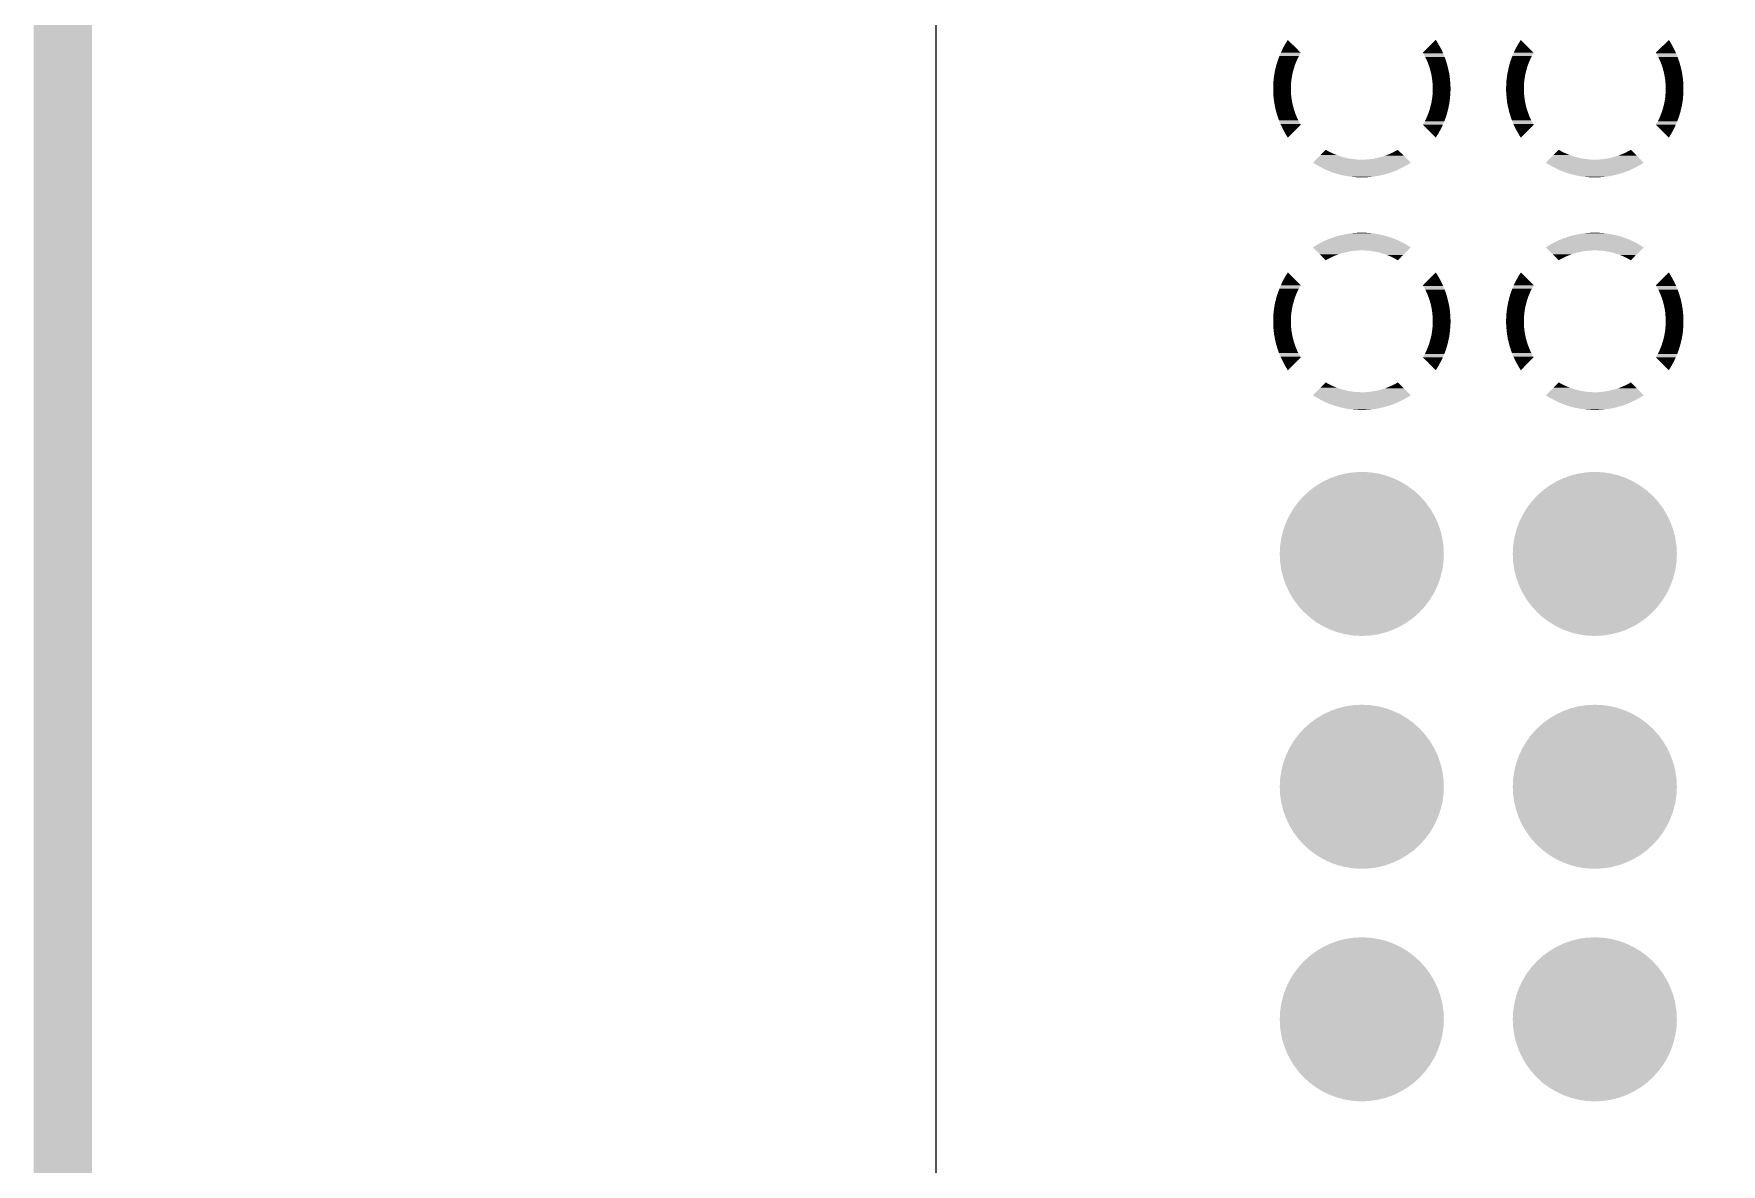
# Model space of a CAD drawing. Extents: x 295 to 953, y 10 to 290.
# Drawn here: x 491.73 to 506.23, y 183.83 to 193.54 of the extents above; entities that cross this region are included whole.
import ezdxf

# ---------------------------------------------------------------- set-up
doc = ezdxf.new("R2010")
doc.units = 0
doc.header["$LTSCALE"] = 5
doc.header["$MEASUREMENT"] = 0
doc.layers.get('0').update_dxf_attribs({"linetype": 'CONTINUOUS', "lineweight": 25})
doc.layers.add('DV-ABPB-A4_GND', color=1, linetype='CONTINUOUS')
doc.layers.add('테두리', color=3, linetype='CONTINUOUS')

# ---------------------------------------------------------------- blocks, each defined once
blk = doc.blocks.new('C')
at = {"layer": '테두리', "const_width": 0.5}
blk.add_lwpolyline([(15, 285), (15, 15), (405, 15), (405, 285), (15, 285)], dxfattribs=at)

msp = doc.modelspace()

# ---------------------------------------------------------------- linework, layer by layer
at = {"const_width": 0.705}
for points in [[(502.785, 189.073, 1), (503.49, 189.073, 1)], [(504.787, 189.073, 1), (505.492, 189.073, 1)], [(502.785, 187.072, 1), (503.49, 187.072, 1)], [(504.787, 187.072, 1), (505.492, 187.072, 1)], [(502.785, 185.073, 1), (503.49, 185.073, 1)], [(504.787, 185.073, 1), (505.492, 185.073, 1)]]:
    msp.add_lwpolyline(points, format="xyb", close=True, dxfattribs=at)
for points in [[(502.445, 193.388), (502.462, 193.424), (502.605, 193.388), (502.57, 193.424)], [(502.462, 193.424), (502.481, 193.458), (502.57, 193.424), (502.535, 193.458)], [(502.481, 193.458), (502.502, 193.491), (502.535, 193.458), (502.502, 193.491)], [(503.663, 193.381), (503.695, 193.413), (503.834, 193.381), (503.819, 193.413)], [(503.695, 193.413), (503.729, 193.447), (503.819, 193.413), (503.8, 193.447)], [(503.729, 193.447), (503.763, 193.481), (503.8, 193.447), (503.78, 193.481)], [(503.763, 193.481), (503.773, 193.491), (503.78, 193.481), (503.773, 193.491)], [(504.446, 193.388), (504.464, 193.424), (504.607, 193.388), (504.571, 193.424)], [(504.464, 193.424), (504.483, 193.458), (504.571, 193.424), (504.537, 193.458)], [(504.483, 193.458), (504.504, 193.491), (504.537, 193.458), (504.504, 193.491)], [(505.664, 193.381), (505.696, 193.413), (505.835, 193.381), (505.82, 193.413)], [(505.696, 193.413), (505.731, 193.447), (505.82, 193.413), (505.802, 193.447)], [(505.731, 193.447), (505.765, 193.481), (505.802, 193.447), (505.782, 193.481)], [(505.765, 193.481), (505.775, 193.491), (505.782, 193.481), (505.775, 193.491)], [(502.398, 193.252), (502.404, 193.278), (502.556, 193.252), (502.564, 193.278)], [(502.404, 193.278), (502.407, 193.286), (502.564, 193.278), (502.567, 193.286)], [(502.407, 193.286), (502.416, 193.315), (502.567, 193.286), (502.579, 193.315)], [(502.416, 193.315), (502.417, 193.318), (502.579, 193.315), (502.58, 193.318)], [(502.417, 193.318), (502.429, 193.35), (502.58, 193.318), (502.596, 193.35)], [(502.429, 193.352), (502.442, 193.381), (502.597, 193.352), (502.613, 193.381)], [(502.429, 193.35), (502.429, 193.352), (502.596, 193.35), (502.597, 193.352)], [(502.442, 193.381), (502.445, 193.388), (502.613, 193.381), (502.605, 193.388)], [(503.665, 193.377), (503.663, 193.381), (503.836, 193.377), (503.834, 193.381)], [(503.667, 193.374), (503.665, 193.377), (503.837, 193.374), (503.836, 193.377)], [(503.683, 193.343), (503.667, 193.374), (503.85, 193.343), (503.837, 193.374)], [(503.684, 193.341), (503.683, 193.343), (503.85, 193.341), (503.85, 193.343)], [(503.698, 193.311), (503.684, 193.341), (503.861, 193.311), (503.85, 193.341)], [(503.701, 193.304), (503.698, 193.311), (503.863, 193.304), (503.861, 193.311)], [(503.711, 193.278), (503.701, 193.304), (503.871, 193.278), (503.863, 193.304)], [(503.715, 193.266), (503.711, 193.278), (503.874, 193.266), (503.871, 193.278)], [(503.722, 193.245), (503.715, 193.266), (503.879, 193.245), (503.874, 193.266)], [(504.399, 193.252), (504.406, 193.278), (504.557, 193.252), (504.566, 193.278)], [(504.406, 193.278), (504.408, 193.286), (504.566, 193.278), (504.569, 193.286)], [(504.408, 193.286), (504.417, 193.315), (504.569, 193.286), (504.581, 193.315)], [(504.417, 193.315), (504.418, 193.318), (504.581, 193.315), (504.582, 193.318)], [(504.418, 193.318), (504.43, 193.35), (504.582, 193.318), (504.597, 193.35)], [(504.43, 193.35), (504.431, 193.352), (504.597, 193.35), (504.598, 193.352)], [(504.431, 193.352), (504.443, 193.381), (504.598, 193.352), (504.614, 193.381)], [(504.443, 193.381), (504.446, 193.388), (504.614, 193.381), (504.607, 193.388)], [(505.666, 193.377), (505.664, 193.381), (505.837, 193.377), (505.835, 193.381)], [(505.668, 193.374), (505.666, 193.377), (505.838, 193.374), (505.837, 193.377)], [(505.685, 193.343), (505.668, 193.374), (505.851, 193.343), (505.838, 193.374)], [(505.686, 193.341), (505.685, 193.343), (505.852, 193.341), (505.851, 193.343)], [(505.7, 193.311), (505.686, 193.341), (505.862, 193.311), (505.852, 193.341)], [(505.703, 193.304), (505.7, 193.311), (505.865, 193.304), (505.862, 193.311)], [(505.713, 193.278), (505.703, 193.304), (505.872, 193.278), (505.865, 193.304)], [(505.717, 193.266), (505.713, 193.278), (505.876, 193.266), (505.872, 193.278)], [(505.724, 193.245), (505.717, 193.266), (505.881, 193.245), (505.876, 193.266)], [(502.376, 193.083), (502.377, 193.114), (502.528, 193.083), (502.53, 193.114)], [(502.377, 193.123), (502.38, 193.149), (502.53, 193.123), (502.533, 193.149)], [(502.377, 193.114), (502.377, 193.123), (502.53, 193.114), (502.53, 193.123)], [(502.38, 193.149), (502.381, 193.162), (502.533, 193.149), (502.535, 193.162)], [(502.381, 193.162), (502.384, 193.184), (502.535, 193.162), (502.539, 193.184)], [(502.384, 193.184), (502.387, 193.201), (502.539, 193.184), (502.542, 193.201)], [(502.387, 193.201), (502.39, 193.218), (502.542, 193.201), (502.546, 193.218)], [(502.39, 193.218), (502.394, 193.239), (502.546, 193.218), (502.552, 193.239)], [(502.394, 193.239), (502.398, 193.252), (502.552, 193.239), (502.556, 193.252)], [(503.727, 193.227), (503.722, 193.245), (503.883, 193.227), (503.879, 193.245)], [(503.731, 193.211), (503.727, 193.227), (503.887, 193.211), (503.883, 193.227)], [(503.736, 193.189), (503.731, 193.211), (503.891, 193.189), (503.887, 193.211)], [(503.738, 193.176), (503.736, 193.189), (503.892, 193.176), (503.891, 193.189)], [(503.742, 193.15), (503.738, 193.176), (503.896, 193.15), (503.892, 193.176)], [(503.743, 193.141), (503.742, 193.15), (503.896, 193.141), (503.896, 193.15)], [(503.746, 193.111), (503.743, 193.141), (503.899, 193.111), (503.896, 193.141)], [(504.377, 193.083), (504.379, 193.114), (504.53, 193.083), (504.531, 193.114)], [(504.379, 193.123), (504.381, 193.149), (504.532, 193.123), (504.535, 193.149)], [(504.379, 193.114), (504.379, 193.123), (504.531, 193.114), (504.532, 193.123)], [(504.381, 193.149), (504.383, 193.162), (504.535, 193.149), (504.537, 193.162)], [(504.383, 193.162), (504.386, 193.184), (504.537, 193.162), (504.54, 193.184)], [(504.386, 193.184), (504.388, 193.201), (504.54, 193.184), (504.544, 193.201)], [(504.388, 193.201), (504.392, 193.218), (504.544, 193.201), (504.548, 193.218)], [(504.392, 193.218), (504.396, 193.239), (504.548, 193.218), (504.554, 193.239)], [(504.396, 193.239), (504.399, 193.252), (504.554, 193.239), (504.557, 193.252)], [(505.728, 193.227), (505.724, 193.245), (505.885, 193.227), (505.881, 193.245)], [(505.733, 193.211), (505.728, 193.227), (505.888, 193.211), (505.885, 193.227)], [(505.737, 193.189), (505.733, 193.211), (505.892, 193.189), (505.888, 193.211)], [(505.74, 193.176), (505.737, 193.189), (505.894, 193.176), (505.892, 193.189)], [(505.744, 193.15), (505.74, 193.176), (505.897, 193.15), (505.894, 193.176)], [(505.745, 193.141), (505.744, 193.15), (505.898, 193.141), (505.897, 193.15)], [(505.747, 193.111), (505.745, 193.141), (505.9, 193.111), (505.898, 193.141)], [(502.376, 193.079), (502.376, 193.083), (502.528, 193.079), (502.528, 193.083)], [(502.376, 193.071), (502.376, 193.079), (502.528, 193.071), (502.528, 193.079)], [(502.377, 193.036), (502.376, 193.071), (502.529, 193.036), (502.528, 193.071)], [(502.377, 193.032), (502.377, 193.036), (502.529, 193.032), (502.529, 193.036)], [(502.379, 193.001), (502.377, 193.032), (502.532, 193.001), (502.529, 193.032)], [(502.38, 192.993), (502.379, 193.001), (502.533, 192.993), (502.532, 193.001)], [(502.383, 192.966), (502.38, 192.993), (502.537, 192.966), (502.533, 192.993)], [(503.737, 192.958), (503.74, 192.981), (503.891, 192.958), (503.894, 192.981)], [(503.74, 192.981), (503.742, 192.993), (503.894, 192.981), (503.895, 192.993)], [(503.742, 192.993), (503.745, 193.02), (503.895, 192.993), (503.898, 193.02)], [(503.745, 193.02), (503.746, 193.028), (503.898, 193.02), (503.898, 193.028)], [(503.746, 193.106), (503.746, 193.111), (503.899, 193.106), (503.899, 193.111)], [(503.747, 193.071), (503.746, 193.106), (503.9, 193.071), (503.899, 193.106)], [(503.746, 193.028), (503.747, 193.059), (503.898, 193.028), (503.9, 193.059)], [(503.747, 193.063), (503.747, 193.071), (503.9, 193.063), (503.9, 193.071)], [(503.747, 193.059), (503.747, 193.063), (503.9, 193.059), (503.9, 193.063)], [(504.377, 193.079), (504.377, 193.083), (504.53, 193.079), (504.53, 193.083)], [(504.377, 193.071), (504.377, 193.079), (504.53, 193.071), (504.53, 193.079)], [(504.378, 193.036), (504.377, 193.071), (504.531, 193.036), (504.53, 193.071)], [(504.378, 193.032), (504.378, 193.036), (504.531, 193.032), (504.531, 193.036)], [(504.381, 193.001), (504.378, 193.032), (504.534, 193.001), (504.531, 193.032)], [(504.381, 192.993), (504.381, 193.001), (504.535, 192.993), (504.534, 193.001)], [(504.385, 192.966), (504.381, 192.993), (504.539, 192.966), (504.535, 192.993)], [(505.738, 192.958), (505.742, 192.981), (505.893, 192.958), (505.896, 192.981)], [(505.742, 192.981), (505.744, 192.993), (505.896, 192.981), (505.897, 192.993)], [(505.744, 192.993), (505.746, 193.02), (505.897, 192.993), (505.899, 193.02)], [(505.746, 193.02), (505.747, 193.028), (505.899, 193.02), (505.9, 193.028)], [(505.748, 193.106), (505.747, 193.111), (505.9, 193.106), (505.9, 193.111)], [(505.747, 193.028), (505.749, 193.059), (505.9, 193.028), (505.901, 193.059)], [(505.749, 193.071), (505.748, 193.106), (505.901, 193.071), (505.9, 193.106)], [(505.749, 193.063), (505.749, 193.071), (505.901, 193.063), (505.901, 193.071)], [(505.749, 193.059), (505.749, 193.063), (505.901, 193.059), (505.901, 193.063)], [(502.385, 192.954), (502.383, 192.966), (502.54, 192.954), (502.537, 192.966)], [(502.389, 192.932), (502.385, 192.954), (502.544, 192.932), (502.54, 192.954)], [(502.392, 192.915), (502.389, 192.932), (502.549, 192.915), (502.544, 192.932)], [(502.396, 192.898), (502.392, 192.915), (502.553, 192.898), (502.549, 192.915)], [(502.401, 192.877), (502.396, 192.898), (502.56, 192.877), (502.553, 192.898)], [(502.405, 192.864), (502.401, 192.877), (502.564, 192.864), (502.56, 192.877)], [(502.412, 192.839), (502.405, 192.864), (502.574, 192.839), (502.564, 192.864)], [(502.415, 192.831), (502.412, 192.839), (502.577, 192.831), (502.574, 192.839)], [(502.425, 192.802), (502.415, 192.831), (502.591, 192.802), (502.577, 192.831)], [(503.695, 192.824), (503.696, 192.827), (503.858, 192.824), (503.86, 192.827)], [(503.696, 192.827), (503.708, 192.857), (503.86, 192.827), (503.869, 192.857)], [(503.708, 192.857), (503.711, 192.865), (503.869, 192.857), (503.871, 192.865)], [(503.711, 192.865), (503.72, 192.89), (503.871, 192.865), (503.878, 192.89)], [(503.72, 192.89), (503.723, 192.903), (503.878, 192.89), (503.881, 192.903)], [(503.723, 192.903), (503.729, 192.924), (503.881, 192.903), (503.885, 192.924)], [(503.729, 192.924), (503.733, 192.942), (503.885, 192.924), (503.889, 192.942)], [(503.733, 192.942), (503.737, 192.958), (503.889, 192.942), (503.891, 192.958)], [(504.386, 192.954), (504.385, 192.966), (504.541, 192.954), (504.539, 192.966)], [(504.39, 192.932), (504.386, 192.954), (504.546, 192.932), (504.541, 192.954)], [(504.393, 192.915), (504.39, 192.932), (504.55, 192.915), (504.546, 192.932)], [(504.398, 192.898), (504.393, 192.915), (504.555, 192.898), (504.55, 192.915)], [(504.402, 192.877), (504.398, 192.898), (504.562, 192.877), (504.555, 192.898)], [(504.406, 192.864), (504.402, 192.877), (504.566, 192.864), (504.562, 192.877)], [(504.414, 192.839), (504.406, 192.864), (504.576, 192.839), (504.566, 192.864)], [(504.416, 192.831), (504.414, 192.839), (504.579, 192.831), (504.576, 192.839)], [(504.426, 192.802), (504.416, 192.831), (504.592, 192.802), (504.579, 192.831)], [(505.697, 192.824), (505.698, 192.827), (505.86, 192.824), (505.861, 192.827)], [(505.698, 192.827), (505.71, 192.857), (505.861, 192.827), (505.87, 192.857)], [(505.71, 192.857), (505.713, 192.865), (505.87, 192.857), (505.873, 192.865)], [(505.713, 192.865), (505.721, 192.89), (505.873, 192.865), (505.879, 192.89)], [(505.721, 192.89), (505.725, 192.903), (505.879, 192.89), (505.882, 192.903)], [(505.725, 192.903), (505.731, 192.924), (505.882, 192.903), (505.887, 192.924)], [(505.731, 192.924), (505.735, 192.942), (505.887, 192.924), (505.89, 192.942)], [(505.735, 192.942), (505.738, 192.958), (505.89, 192.942), (505.893, 192.958)], [(502.426, 192.8), (502.425, 192.802), (502.592, 192.8), (502.591, 192.802)], [(502.438, 192.768), (502.426, 192.8), (502.609, 192.768), (502.592, 192.8)], [(502.44, 192.765), (502.438, 192.768), (502.61, 192.765), (502.609, 192.768)], [(502.442, 192.762), (502.44, 192.765), (502.613, 192.762), (502.61, 192.765)], [(502.457, 192.73), (502.442, 192.762), (502.581, 192.73), (502.613, 192.762)], [(502.475, 192.695), (502.457, 192.73), (502.546, 192.695), (502.581, 192.73)], [(502.495, 192.661), (502.475, 192.695), (502.512, 192.661), (502.546, 192.695)], [(503.663, 192.762), (503.679, 192.79), (503.834, 192.762), (503.846, 192.79)], [(503.67, 192.754), (503.663, 192.762), (503.831, 192.754), (503.834, 192.762)], [(503.706, 192.719), (503.67, 192.754), (503.813, 192.719), (503.831, 192.754)], [(503.679, 192.79), (503.68, 192.792), (503.846, 192.79), (503.847, 192.792)], [(503.68, 192.792), (503.695, 192.824), (503.847, 192.792), (503.858, 192.824)], [(503.74, 192.684), (503.706, 192.719), (503.794, 192.684), (503.813, 192.719)], [(503.773, 192.651), (503.74, 192.684), (503.773, 192.651), (503.794, 192.684)], [(504.427, 192.8), (504.426, 192.802), (504.593, 192.8), (504.592, 192.802)], [(504.44, 192.768), (504.427, 192.8), (504.61, 192.768), (504.593, 192.8)], [(504.441, 192.765), (504.44, 192.768), (504.612, 192.765), (504.61, 192.768)], [(504.443, 192.762), (504.441, 192.765), (504.614, 192.762), (504.612, 192.765)], [(504.458, 192.73), (504.443, 192.762), (504.582, 192.73), (504.614, 192.762)], [(504.477, 192.695), (504.458, 192.73), (504.547, 192.695), (504.582, 192.73)], [(504.497, 192.661), (504.477, 192.695), (504.514, 192.661), (504.547, 192.695)], [(505.664, 192.762), (505.68, 192.79), (505.835, 192.762), (505.848, 192.79)], [(505.672, 192.754), (505.664, 192.762), (505.832, 192.754), (505.835, 192.762)], [(505.707, 192.719), (505.672, 192.754), (505.815, 192.719), (505.832, 192.754)], [(505.68, 192.79), (505.681, 192.792), (505.848, 192.79), (505.848, 192.792)], [(505.681, 192.792), (505.697, 192.824), (505.848, 192.792), (505.86, 192.824)], [(505.742, 192.684), (505.707, 192.719), (505.796, 192.684), (505.815, 192.719)], [(505.775, 192.651), (505.742, 192.684), (505.775, 192.651), (505.796, 192.684)], [(502.502, 192.651), (502.495, 192.661), (502.502, 192.651), (502.512, 192.661)], [(502.811, 192.529), (502.828, 192.546), (502.859, 192.529), (502.828, 192.546)], [(503.402, 192.522), (503.433, 192.538), (503.471, 192.522), (503.455, 192.538)], [(503.433, 192.538), (503.447, 192.546), (503.455, 192.538), (503.447, 192.546)], [(504.504, 192.651), (504.497, 192.661), (504.504, 192.651), (504.514, 192.661)], [(504.813, 192.529), (504.83, 192.546), (504.86, 192.529), (504.83, 192.546)], [(505.404, 192.522), (505.435, 192.538), (505.473, 192.522), (505.457, 192.538)], [(505.435, 192.538), (505.449, 192.546), (505.457, 192.538), (505.449, 192.546)], [(502.718, 192.435), (502.744, 192.462), (503.558, 192.435), (503.532, 192.462)], [(502.739, 192.422), (502.718, 192.435), (503.537, 192.422), (503.558, 192.435)], [(502.751, 192.415), (502.739, 192.422), (503.524, 192.415), (503.537, 192.422)], [(502.744, 192.462), (502.745, 192.463), (503.13, 192.462), (503.095, 192.463)], [(502.745, 192.463), (502.749, 192.467), (503.095, 192.463), (503.06, 192.467)], [(502.749, 192.467), (502.754, 192.472), (503.06, 192.467), (503.025, 192.472)], [(502.773, 192.403), (502.751, 192.415), (503.503, 192.403), (503.524, 192.415)], [(502.754, 192.472), (502.762, 192.48), (503.025, 192.472), (502.99, 192.48)], [(502.762, 192.48), (502.771, 192.489), (502.99, 192.48), (502.957, 192.489)], [(502.771, 192.489), (502.783, 192.501), (502.957, 192.489), (502.923, 192.501)], [(502.785, 192.396), (502.773, 192.403), (503.49, 192.396), (503.503, 192.403)], [(502.783, 192.501), (502.796, 192.514), (502.923, 192.501), (502.891, 192.514)], [(502.808, 192.385), (502.785, 192.396), (503.468, 192.385), (503.49, 192.396)], [(502.796, 192.514), (502.811, 192.529), (502.891, 192.514), (502.859, 192.529)], [(503.13, 192.462), (503.165, 192.462), (503.532, 192.462), (503.531, 192.462)], [(503.165, 192.462), (503.2, 192.465), (503.531, 192.462), (503.529, 192.465)], [(503.2, 192.465), (503.235, 192.469), (503.529, 192.465), (503.524, 192.469)], [(503.235, 192.469), (503.269, 192.476), (503.524, 192.469), (503.517, 192.476)], [(503.269, 192.476), (503.304, 192.485), (503.517, 192.476), (503.509, 192.485)], [(503.304, 192.485), (503.337, 192.495), (503.509, 192.485), (503.498, 192.495)], [(503.337, 192.495), (503.37, 192.508), (503.498, 192.495), (503.486, 192.508)], [(503.37, 192.508), (503.402, 192.522), (503.486, 192.508), (503.471, 192.522)], [(504.719, 192.435), (504.745, 192.462), (505.559, 192.435), (505.533, 192.462)], [(504.74, 192.422), (504.719, 192.435), (505.539, 192.422), (505.559, 192.435)], [(504.752, 192.415), (504.74, 192.422), (505.526, 192.415), (505.539, 192.422)], [(504.745, 192.462), (504.747, 192.463), (505.131, 192.462), (505.096, 192.463)], [(504.747, 192.463), (504.75, 192.467), (505.096, 192.463), (505.061, 192.467)], [(504.75, 192.467), (504.756, 192.472), (505.061, 192.467), (505.026, 192.472)], [(504.774, 192.403), (504.752, 192.415), (505.505, 192.403), (505.526, 192.415)], [(504.756, 192.472), (504.763, 192.48), (505.026, 192.472), (504.992, 192.48)], [(504.763, 192.48), (504.773, 192.489), (504.992, 192.48), (504.958, 192.489)], [(504.773, 192.489), (504.784, 192.501), (504.958, 192.489), (504.925, 192.501)], [(504.787, 192.396), (504.774, 192.403), (505.491, 192.396), (505.505, 192.403)], [(504.784, 192.501), (504.797, 192.514), (504.925, 192.501), (504.892, 192.514)], [(504.809, 192.385), (504.787, 192.396), (505.47, 192.385), (505.491, 192.396)], [(504.797, 192.514), (504.813, 192.529), (504.892, 192.514), (504.86, 192.529)], [(505.166, 192.462), (505.202, 192.465), (505.533, 192.462), (505.53, 192.465)], [(505.202, 192.465), (505.236, 192.469), (505.53, 192.465), (505.525, 192.469)], [(505.236, 192.469), (505.271, 192.476), (505.525, 192.469), (505.519, 192.476)], [(505.271, 192.476), (505.305, 192.485), (505.519, 192.476), (505.51, 192.485)], [(505.305, 192.485), (505.339, 192.495), (505.51, 192.485), (505.5, 192.495)], [(505.339, 192.495), (505.372, 192.508), (505.5, 192.495), (505.487, 192.508)], [(505.372, 192.508), (505.404, 192.522), (505.487, 192.508), (505.473, 192.522)], [(502.821, 192.378), (502.808, 192.385), (503.454, 192.378), (503.468, 192.385)], [(502.844, 192.368), (502.821, 192.378), (503.432, 192.368), (503.454, 192.378)], [(502.857, 192.363), (502.844, 192.368), (503.418, 192.363), (503.432, 192.368)], [(502.88, 192.354), (502.857, 192.363), (503.396, 192.354), (503.418, 192.363)], [(502.894, 192.349), (502.88, 192.354), (503.381, 192.349), (503.396, 192.354)], [(502.918, 192.342), (502.894, 192.349), (503.358, 192.342), (503.381, 192.349)], [(502.931, 192.338), (502.918, 192.342), (503.343, 192.338), (503.358, 192.342)], [(502.956, 192.331), (502.931, 192.338), (503.32, 192.331), (503.343, 192.338)], [(502.97, 192.328), (502.956, 192.331), (503.305, 192.328), (503.32, 192.331)], [(502.995, 192.323), (502.97, 192.328), (503.282, 192.323), (503.305, 192.328)], [(503.008, 192.32), (502.995, 192.323), (503.266, 192.32), (503.282, 192.323)], [(503.034, 192.317), (503.008, 192.32), (503.243, 192.317), (503.266, 192.32)], [(503.047, 192.315), (503.034, 192.317), (503.226, 192.315), (503.243, 192.317)], [(503.074, 192.312), (503.047, 192.315), (503.204, 192.312), (503.226, 192.315)], [(503.086, 192.311), (503.074, 192.312), (503.185, 192.311), (503.204, 192.312)], [(503.116, 192.31), (503.086, 192.311), (503.165, 192.31), (503.185, 192.311)], [(503.126, 192.309), (503.116, 192.31), (503.126, 192.309), (503.165, 192.31)], [(504.822, 192.378), (504.809, 192.385), (505.456, 192.378), (505.47, 192.385)], [(504.845, 192.368), (504.822, 192.378), (505.434, 192.368), (505.456, 192.378)], [(504.858, 192.363), (504.845, 192.368), (505.419, 192.363), (505.434, 192.368)], [(504.882, 192.354), (504.858, 192.363), (505.397, 192.354), (505.419, 192.363)], [(504.895, 192.349), (504.882, 192.354), (505.382, 192.349), (505.397, 192.354)], [(504.919, 192.342), (504.895, 192.349), (505.36, 192.342), (505.382, 192.349)], [(504.933, 192.338), (504.919, 192.342), (505.345, 192.338), (505.36, 192.342)], [(504.957, 192.331), (504.933, 192.338), (505.322, 192.331), (505.345, 192.338)], [(504.971, 192.328), (504.957, 192.331), (505.306, 192.328), (505.322, 192.331)], [(504.996, 192.323), (504.971, 192.328), (505.284, 192.323), (505.306, 192.328)], [(505.01, 192.32), (504.996, 192.323), (505.267, 192.32), (505.284, 192.323)], [(505.035, 192.317), (505.01, 192.32), (505.245, 192.317), (505.267, 192.32)], [(505.049, 192.315), (505.035, 192.317), (505.228, 192.315), (505.245, 192.317)], [(505.075, 192.312), (505.049, 192.315), (505.206, 192.312), (505.228, 192.315)], [(505.088, 192.311), (505.075, 192.312), (505.187, 192.311), (505.206, 192.312)], [(505.118, 192.31), (505.088, 192.311), (505.166, 192.31), (505.187, 192.311)], [(505.127, 192.309), (505.118, 192.31), (505.127, 192.309), (505.166, 192.31)], [(502.932, 191.806), (502.955, 191.812), (503.344, 191.806), (503.319, 191.812)], [(502.955, 191.812), (502.971, 191.815), (503.319, 191.812), (503.306, 191.815)], [(502.971, 191.815), (502.993, 191.82), (503.306, 191.815), (503.281, 191.82)], [(502.993, 191.82), (503.01, 191.823), (503.281, 191.82), (503.267, 191.823)], [(503.01, 191.823), (503.032, 191.827), (503.267, 191.823), (503.242, 191.827)], [(503.032, 191.827), (503.049, 191.829), (503.242, 191.827), (503.228, 191.829)], [(503.049, 191.829), (503.071, 191.831), (503.228, 191.829), (503.202, 191.831)], [(503.071, 191.831), (503.09, 191.832), (503.202, 191.831), (503.189, 191.832)], [(503.09, 191.832), (503.111, 191.834), (503.189, 191.832), (503.159, 191.834)], [(503.111, 191.834), (503.15, 191.834), (503.159, 191.834), (503.15, 191.834)], [(504.934, 191.806), (504.956, 191.812), (505.346, 191.806), (505.321, 191.812)], [(504.956, 191.812), (504.972, 191.815), (505.321, 191.812), (505.307, 191.815)], [(504.972, 191.815), (504.995, 191.82), (505.307, 191.815), (505.282, 191.82)], [(504.995, 191.82), (505.011, 191.823), (505.282, 191.82), (505.269, 191.823)], [(505.011, 191.823), (505.034, 191.827), (505.269, 191.823), (505.243, 191.827)], [(505.034, 191.827), (505.051, 191.829), (505.243, 191.827), (505.23, 191.829)], [(505.051, 191.829), (505.073, 191.831), (505.23, 191.829), (505.203, 191.831)], [(505.073, 191.831), (505.092, 191.832), (505.203, 191.831), (505.191, 191.832)], [(505.092, 191.832), (505.112, 191.834), (505.191, 191.832), (505.161, 191.834)], [(505.112, 191.834), (505.151, 191.834), (505.161, 191.834), (505.151, 191.834)], [(502.718, 191.708), (502.738, 191.721), (503.558, 191.708), (503.537, 191.721)], [(502.744, 191.682), (502.718, 191.708), (503.532, 191.682), (503.558, 191.708)], [(502.738, 191.721), (502.751, 191.729), (503.537, 191.721), (503.524, 191.729)], [(502.744, 191.681), (502.744, 191.682), (503.11, 191.681), (503.146, 191.682)], [(502.747, 191.679), (502.744, 191.681), (503.075, 191.679), (503.11, 191.681)], [(502.751, 191.674), (502.747, 191.679), (503.04, 191.674), (503.075, 191.679)], [(502.751, 191.729), (502.772, 191.741), (503.524, 191.729), (503.503, 191.741)], [(502.758, 191.667), (502.751, 191.674), (503.006, 191.667), (503.04, 191.674)], [(502.767, 191.659), (502.758, 191.667), (502.972, 191.659), (503.006, 191.667)], [(502.772, 191.741), (502.786, 191.748), (503.503, 191.741), (503.49, 191.748)], [(502.786, 191.748), (502.807, 191.759), (503.49, 191.748), (503.468, 191.759)], [(502.807, 191.759), (502.821, 191.765), (503.468, 191.759), (503.455, 191.765)], [(502.821, 191.765), (502.843, 191.775), (503.455, 191.765), (503.432, 191.775)], [(502.843, 191.775), (502.858, 191.781), (503.432, 191.775), (503.419, 191.781)], [(502.858, 191.781), (502.88, 191.789), (503.419, 191.781), (503.395, 191.789)], [(502.88, 191.789), (502.895, 191.794), (503.395, 191.789), (503.382, 191.794)], [(502.895, 191.794), (502.917, 191.802), (503.382, 191.794), (503.358, 191.802)], [(502.917, 191.802), (502.932, 191.806), (503.358, 191.802), (503.344, 191.806)], [(503.181, 191.68), (503.146, 191.682), (503.53, 191.68), (503.532, 191.682)], [(503.216, 191.677), (503.181, 191.68), (503.527, 191.677), (503.53, 191.68)], [(503.251, 191.671), (503.216, 191.677), (503.521, 191.671), (503.527, 191.677)], [(503.285, 191.664), (503.251, 191.671), (503.514, 191.664), (503.521, 191.671)], [(504.719, 191.708), (504.74, 191.721), (505.559, 191.708), (505.538, 191.721)], [(504.745, 191.682), (504.719, 191.708), (505.533, 191.682), (505.559, 191.708)], [(504.74, 191.721), (504.753, 191.729), (505.538, 191.721), (505.526, 191.729)], [(504.746, 191.681), (504.745, 191.682), (505.112, 191.681), (505.147, 191.682)], [(504.748, 191.679), (504.746, 191.681), (505.077, 191.679), (505.112, 191.681)], [(504.753, 191.674), (504.748, 191.679), (505.042, 191.674), (505.077, 191.679)], [(504.753, 191.729), (504.774, 191.741), (505.526, 191.729), (505.504, 191.741)], [(504.76, 191.667), (504.753, 191.674), (505.007, 191.667), (505.042, 191.674)], [(504.768, 191.659), (504.76, 191.667), (504.973, 191.659), (505.007, 191.667)], [(504.774, 191.741), (504.787, 191.748), (505.504, 191.741), (505.492, 191.748)], [(504.787, 191.748), (504.809, 191.759), (505.492, 191.748), (505.469, 191.759)], [(504.809, 191.759), (504.823, 191.765), (505.469, 191.759), (505.456, 191.765)], [(504.823, 191.765), (504.844, 191.775), (505.456, 191.765), (505.433, 191.775)], [(504.844, 191.775), (504.859, 191.781), (505.433, 191.775), (505.42, 191.781)], [(504.859, 191.781), (504.881, 191.789), (505.42, 191.781), (505.397, 191.789)], [(504.881, 191.789), (504.896, 191.794), (505.397, 191.789), (505.383, 191.794)], [(504.896, 191.794), (504.919, 191.802), (505.383, 191.794), (505.359, 191.802)], [(504.919, 191.802), (504.934, 191.806), (505.359, 191.802), (505.346, 191.806)], [(505.182, 191.68), (505.147, 191.682), (505.532, 191.68), (505.533, 191.682)], [(505.217, 191.677), (505.182, 191.68), (505.528, 191.677), (505.532, 191.68)], [(505.252, 191.671), (505.217, 191.677), (505.523, 191.671), (505.528, 191.677)], [(505.287, 191.664), (505.252, 191.671), (505.515, 191.664), (505.523, 191.671)], [(502.777, 191.648), (502.767, 191.659), (502.938, 191.648), (502.972, 191.659)], [(502.79, 191.636), (502.777, 191.648), (502.905, 191.636), (502.938, 191.648)], [(502.804, 191.621), (502.79, 191.636), (502.873, 191.621), (502.905, 191.636)], [(502.82, 191.605), (502.804, 191.621), (502.842, 191.605), (502.873, 191.621)], [(502.828, 191.597), (502.82, 191.605), (502.828, 191.597), (502.842, 191.605)], [(503.319, 191.654), (503.285, 191.664), (503.504, 191.654), (503.514, 191.664)], [(503.352, 191.643), (503.319, 191.654), (503.493, 191.643), (503.504, 191.654)], [(503.385, 191.63), (503.352, 191.643), (503.479, 191.63), (503.493, 191.643)], [(503.416, 191.614), (503.385, 191.63), (503.464, 191.614), (503.479, 191.63)], [(503.447, 191.597), (503.416, 191.614), (503.447, 191.597), (503.464, 191.614)], [(504.779, 191.648), (504.768, 191.659), (504.94, 191.648), (504.973, 191.659)], [(504.791, 191.636), (504.779, 191.648), (504.907, 191.636), (504.94, 191.648)], [(504.806, 191.621), (504.791, 191.636), (504.875, 191.621), (504.907, 191.636)], [(504.822, 191.605), (504.806, 191.621), (504.843, 191.605), (504.875, 191.621)], [(504.83, 191.597), (504.822, 191.605), (504.83, 191.597), (504.843, 191.605)], [(505.32, 191.654), (505.287, 191.664), (505.506, 191.654), (505.515, 191.664)], [(505.354, 191.643), (505.32, 191.654), (505.494, 191.643), (505.506, 191.654)], [(505.386, 191.63), (505.354, 191.643), (505.481, 191.63), (505.494, 191.643)], [(505.418, 191.614), (505.386, 191.63), (505.466, 191.614), (505.481, 191.63)], [(505.449, 191.597), (505.418, 191.614), (505.449, 191.597), (505.466, 191.614)], [(502.429, 191.353), (502.442, 191.382), (502.597, 191.353), (502.613, 191.382)], [(502.442, 191.382), (502.445, 191.389), (502.613, 191.382), (502.605, 191.389)], [(502.445, 191.389), (502.462, 191.425), (502.605, 191.389), (502.57, 191.425)], [(502.462, 191.425), (502.481, 191.459), (502.57, 191.425), (502.535, 191.459)], [(502.481, 191.459), (502.502, 191.492), (502.535, 191.459), (502.502, 191.492)], [(503.663, 191.382), (503.695, 191.414), (503.834, 191.382), (503.819, 191.414)], [(503.665, 191.378), (503.663, 191.382), (503.836, 191.378), (503.834, 191.382)], [(503.667, 191.375), (503.665, 191.378), (503.837, 191.375), (503.836, 191.378)], [(503.683, 191.344), (503.667, 191.375), (503.85, 191.344), (503.837, 191.375)], [(503.695, 191.414), (503.729, 191.448), (503.819, 191.414), (503.8, 191.448)], [(503.729, 191.448), (503.763, 191.482), (503.8, 191.448), (503.78, 191.482)], [(503.763, 191.482), (503.773, 191.492), (503.78, 191.482), (503.773, 191.492)], [(504.431, 191.353), (504.443, 191.382), (504.598, 191.353), (504.614, 191.382)], [(504.443, 191.382), (504.446, 191.389), (504.614, 191.382), (504.607, 191.389)], [(504.446, 191.389), (504.464, 191.425), (504.607, 191.389), (504.571, 191.425)], [(504.464, 191.425), (504.483, 191.459), (504.571, 191.425), (504.537, 191.459)], [(504.483, 191.459), (504.504, 191.492), (504.537, 191.459), (504.504, 191.492)], [(505.664, 191.382), (505.696, 191.414), (505.835, 191.382), (505.82, 191.414)], [(505.666, 191.378), (505.664, 191.382), (505.837, 191.378), (505.835, 191.382)], [(505.668, 191.375), (505.666, 191.378), (505.838, 191.375), (505.837, 191.378)], [(505.685, 191.344), (505.668, 191.375), (505.851, 191.344), (505.838, 191.375)], [(505.696, 191.414), (505.731, 191.448), (505.82, 191.414), (505.802, 191.448)], [(505.731, 191.448), (505.765, 191.482), (505.802, 191.448), (505.782, 191.482)], [(505.765, 191.482), (505.775, 191.492), (505.782, 191.482), (505.775, 191.492)], [(502.39, 191.219), (502.394, 191.24), (502.546, 191.219), (502.552, 191.24)], [(502.394, 191.24), (502.398, 191.253), (502.552, 191.24), (502.556, 191.253)], [(502.398, 191.253), (502.404, 191.279), (502.556, 191.253), (502.564, 191.279)], [(502.404, 191.279), (502.407, 191.287), (502.564, 191.279), (502.567, 191.287)], [(502.407, 191.287), (502.416, 191.316), (502.567, 191.287), (502.579, 191.316)], [(502.416, 191.316), (502.417, 191.319), (502.579, 191.316), (502.58, 191.319)], [(502.417, 191.319), (502.429, 191.351), (502.58, 191.319), (502.596, 191.351)], [(502.429, 191.351), (502.429, 191.353), (502.596, 191.351), (502.597, 191.353)], [(503.684, 191.342), (503.683, 191.344), (503.85, 191.342), (503.85, 191.344)], [(503.698, 191.312), (503.684, 191.342), (503.861, 191.312), (503.85, 191.342)], [(503.701, 191.305), (503.698, 191.312), (503.863, 191.305), (503.861, 191.312)], [(503.711, 191.279), (503.701, 191.305), (503.871, 191.279), (503.863, 191.305)], [(503.715, 191.267), (503.711, 191.279), (503.874, 191.267), (503.871, 191.279)], [(503.722, 191.246), (503.715, 191.267), (503.879, 191.246), (503.874, 191.267)], [(503.727, 191.228), (503.722, 191.246), (503.883, 191.228), (503.879, 191.246)], [(504.392, 191.219), (504.396, 191.24), (504.548, 191.219), (504.554, 191.24)], [(504.396, 191.24), (504.399, 191.253), (504.554, 191.24), (504.557, 191.253)], [(504.399, 191.253), (504.406, 191.279), (504.557, 191.253), (504.566, 191.279)], [(504.406, 191.279), (504.408, 191.287), (504.566, 191.279), (504.569, 191.287)], [(504.408, 191.287), (504.417, 191.316), (504.569, 191.287), (504.581, 191.316)], [(504.417, 191.316), (504.418, 191.319), (504.581, 191.316), (504.582, 191.319)], [(504.418, 191.319), (504.43, 191.351), (504.582, 191.319), (504.597, 191.351)], [(504.43, 191.351), (504.431, 191.353), (504.597, 191.351), (504.598, 191.353)], [(505.686, 191.342), (505.685, 191.344), (505.852, 191.342), (505.851, 191.344)], [(505.7, 191.312), (505.686, 191.342), (505.862, 191.312), (505.852, 191.342)], [(505.703, 191.305), (505.7, 191.312), (505.865, 191.305), (505.862, 191.312)], [(505.713, 191.279), (505.703, 191.305), (505.872, 191.279), (505.865, 191.305)], [(505.717, 191.267), (505.713, 191.279), (505.876, 191.267), (505.872, 191.279)], [(505.724, 191.246), (505.717, 191.267), (505.881, 191.246), (505.876, 191.267)], [(505.728, 191.228), (505.724, 191.246), (505.885, 191.228), (505.881, 191.246)], [(502.376, 191.084), (502.377, 191.115), (502.528, 191.084), (502.53, 191.115)], [(502.377, 191.124), (502.38, 191.15), (502.53, 191.124), (502.533, 191.15)], [(502.377, 191.115), (502.377, 191.124), (502.53, 191.115), (502.53, 191.124)], [(502.38, 191.15), (502.381, 191.163), (502.533, 191.15), (502.535, 191.163)], [(502.381, 191.163), (502.384, 191.185), (502.535, 191.163), (502.539, 191.185)], [(502.384, 191.185), (502.387, 191.202), (502.539, 191.185), (502.542, 191.202)], [(502.387, 191.202), (502.39, 191.219), (502.542, 191.202), (502.546, 191.219)], [(503.731, 191.212), (503.727, 191.228), (503.887, 191.212), (503.883, 191.228)], [(503.736, 191.19), (503.731, 191.212), (503.891, 191.19), (503.887, 191.212)], [(503.738, 191.177), (503.736, 191.19), (503.892, 191.177), (503.891, 191.19)], [(503.742, 191.151), (503.738, 191.177), (503.896, 191.151), (503.892, 191.177)], [(503.743, 191.142), (503.742, 191.151), (503.896, 191.142), (503.896, 191.151)], [(503.746, 191.112), (503.743, 191.142), (503.899, 191.112), (503.896, 191.142)], [(503.746, 191.107), (503.746, 191.112), (503.899, 191.107), (503.899, 191.112)], [(503.747, 191.072), (503.746, 191.107), (503.9, 191.072), (503.899, 191.107)], [(504.377, 191.084), (504.379, 191.115), (504.53, 191.084), (504.531, 191.115)], [(504.379, 191.124), (504.381, 191.15), (504.532, 191.124), (504.535, 191.15)], [(504.379, 191.115), (504.379, 191.124), (504.531, 191.115), (504.532, 191.124)], [(504.381, 191.15), (504.383, 191.163), (504.535, 191.15), (504.537, 191.163)], [(504.383, 191.163), (504.386, 191.185), (504.537, 191.163), (504.54, 191.185)], [(504.386, 191.185), (504.388, 191.202), (504.54, 191.185), (504.544, 191.202)], [(504.388, 191.202), (504.392, 191.219), (504.544, 191.202), (504.548, 191.219)], [(505.733, 191.212), (505.728, 191.228), (505.888, 191.212), (505.885, 191.228)], [(505.737, 191.19), (505.733, 191.212), (505.892, 191.19), (505.888, 191.212)], [(505.74, 191.177), (505.737, 191.19), (505.894, 191.177), (505.892, 191.19)], [(505.744, 191.151), (505.74, 191.177), (505.897, 191.151), (505.894, 191.177)], [(505.745, 191.142), (505.744, 191.151), (505.898, 191.142), (505.897, 191.151)], [(505.747, 191.112), (505.745, 191.142), (505.9, 191.112), (505.898, 191.142)], [(505.748, 191.107), (505.747, 191.112), (505.9, 191.107), (505.9, 191.112)], [(505.749, 191.072), (505.748, 191.107), (505.901, 191.072), (505.9, 191.107)], [(502.376, 191.08), (502.376, 191.084), (502.528, 191.08), (502.528, 191.084)], [(502.376, 191.072), (502.376, 191.08), (502.528, 191.072), (502.528, 191.08)], [(502.377, 191.037), (502.376, 191.072), (502.529, 191.037), (502.528, 191.072)], [(502.377, 191.033), (502.377, 191.037), (502.529, 191.033), (502.529, 191.037)], [(502.379, 191.002), (502.377, 191.033), (502.532, 191.002), (502.529, 191.033)], [(502.38, 190.994), (502.379, 191.002), (502.533, 190.994), (502.532, 191.002)], [(502.383, 190.967), (502.38, 190.994), (502.537, 190.967), (502.533, 190.994)], [(502.385, 190.955), (502.383, 190.967), (502.54, 190.955), (502.537, 190.967)], [(502.389, 190.933), (502.385, 190.955), (502.544, 190.933), (502.54, 190.955)], [(503.729, 190.925), (503.733, 190.943), (503.885, 190.925), (503.889, 190.943)], [(503.733, 190.943), (503.737, 190.959), (503.889, 190.943), (503.891, 190.959)], [(503.737, 190.959), (503.74, 190.982), (503.891, 190.959), (503.894, 190.982)], [(503.74, 190.982), (503.742, 190.994), (503.894, 190.982), (503.895, 190.994)], [(503.742, 190.994), (503.745, 191.021), (503.895, 190.994), (503.898, 191.021)], [(503.745, 191.021), (503.746, 191.029), (503.898, 191.021), (503.898, 191.029)], [(503.746, 191.029), (503.747, 191.06), (503.898, 191.029), (503.9, 191.06)], [(503.747, 191.064), (503.747, 191.072), (503.9, 191.064), (503.9, 191.072)], [(503.747, 191.06), (503.747, 191.064), (503.9, 191.06), (503.9, 191.064)], [(504.377, 191.08), (504.377, 191.084), (504.53, 191.08), (504.53, 191.084)], [(504.377, 191.072), (504.377, 191.08), (504.53, 191.072), (504.53, 191.08)], [(504.378, 191.037), (504.377, 191.072), (504.531, 191.037), (504.53, 191.072)], [(504.378, 191.033), (504.378, 191.037), (504.531, 191.033), (504.531, 191.037)], [(504.381, 191.002), (504.378, 191.033), (504.534, 191.002), (504.531, 191.033)], [(504.381, 190.994), (504.381, 191.002), (504.535, 190.994), (504.534, 191.002)], [(504.385, 190.967), (504.381, 190.994), (504.539, 190.967), (504.535, 190.994)], [(504.386, 190.955), (504.385, 190.967), (504.541, 190.955), (504.539, 190.967)], [(504.39, 190.933), (504.386, 190.955), (504.546, 190.933), (504.541, 190.955)], [(505.731, 190.925), (505.735, 190.943), (505.887, 190.925), (505.89, 190.943)], [(505.735, 190.943), (505.738, 190.959), (505.89, 190.943), (505.893, 190.959)], [(505.738, 190.959), (505.742, 190.982), (505.893, 190.959), (505.896, 190.982)], [(505.742, 190.982), (505.744, 190.994), (505.896, 190.982), (505.897, 190.994)], [(505.744, 190.994), (505.746, 191.021), (505.897, 190.994), (505.899, 191.021)], [(505.746, 191.021), (505.747, 191.029), (505.899, 191.021), (505.9, 191.029)], [(505.747, 191.029), (505.749, 191.06), (505.9, 191.029), (505.901, 191.06)], [(505.749, 191.064), (505.749, 191.072), (505.901, 191.064), (505.901, 191.072)], [(505.749, 191.06), (505.749, 191.064), (505.901, 191.06), (505.901, 191.064)], [(502.392, 190.916), (502.389, 190.933), (502.549, 190.916), (502.544, 190.933)], [(502.396, 190.899), (502.392, 190.916), (502.553, 190.899), (502.549, 190.916)], [(502.401, 190.878), (502.396, 190.899), (502.56, 190.878), (502.553, 190.899)], [(502.405, 190.865), (502.401, 190.878), (502.564, 190.865), (502.56, 190.878)], [(502.412, 190.84), (502.405, 190.865), (502.574, 190.84), (502.564, 190.865)], [(502.415, 190.832), (502.412, 190.84), (502.577, 190.832), (502.574, 190.84)], [(502.425, 190.803), (502.415, 190.832), (502.591, 190.803), (502.577, 190.832)], [(502.426, 190.801), (502.425, 190.803), (502.592, 190.801), (502.591, 190.803)], [(502.438, 190.769), (502.426, 190.801), (502.609, 190.769), (502.592, 190.801)], [(503.68, 190.793), (503.695, 190.825), (503.847, 190.793), (503.858, 190.825)], [(503.695, 190.825), (503.696, 190.828), (503.858, 190.825), (503.86, 190.828)], [(503.696, 190.828), (503.708, 190.858), (503.86, 190.828), (503.869, 190.858)], [(503.708, 190.858), (503.711, 190.866), (503.869, 190.858), (503.871, 190.866)], [(503.711, 190.866), (503.72, 190.891), (503.871, 190.866), (503.878, 190.891)], [(503.72, 190.891), (503.723, 190.904), (503.878, 190.891), (503.881, 190.904)], [(503.723, 190.904), (503.729, 190.925), (503.881, 190.904), (503.885, 190.925)], [(504.393, 190.916), (504.39, 190.933), (504.55, 190.916), (504.546, 190.933)], [(504.398, 190.899), (504.393, 190.916), (504.555, 190.899), (504.55, 190.916)], [(504.402, 190.878), (504.398, 190.899), (504.562, 190.878), (504.555, 190.899)], [(504.406, 190.865), (504.402, 190.878), (504.566, 190.865), (504.562, 190.878)], [(504.414, 190.84), (504.406, 190.865), (504.576, 190.84), (504.566, 190.865)], [(504.416, 190.832), (504.414, 190.84), (504.579, 190.832), (504.576, 190.84)], [(504.426, 190.803), (504.416, 190.832), (504.592, 190.803), (504.579, 190.832)], [(504.427, 190.801), (504.426, 190.803), (504.593, 190.801), (504.592, 190.803)], [(504.44, 190.769), (504.427, 190.801), (504.61, 190.769), (504.593, 190.801)], [(505.681, 190.793), (505.697, 190.825), (505.848, 190.793), (505.86, 190.825)], [(505.697, 190.825), (505.698, 190.828), (505.86, 190.825), (505.861, 190.828)], [(505.698, 190.828), (505.71, 190.858), (505.861, 190.828), (505.87, 190.858)], [(505.71, 190.858), (505.713, 190.866), (505.87, 190.858), (505.873, 190.866)], [(505.713, 190.866), (505.721, 190.891), (505.873, 190.866), (505.879, 190.891)], [(505.721, 190.891), (505.725, 190.904), (505.879, 190.891), (505.882, 190.904)], [(505.725, 190.904), (505.731, 190.925), (505.882, 190.904), (505.887, 190.925)], [(502.44, 190.766), (502.438, 190.769), (502.61, 190.766), (502.609, 190.769)], [(502.442, 190.763), (502.44, 190.766), (502.613, 190.763), (502.61, 190.766)], [(502.457, 190.731), (502.442, 190.763), (502.581, 190.731), (502.613, 190.763)], [(502.475, 190.696), (502.457, 190.731), (502.546, 190.696), (502.581, 190.731)], [(502.495, 190.662), (502.475, 190.696), (502.512, 190.662), (502.546, 190.696)], [(502.502, 190.652), (502.495, 190.662), (502.502, 190.652), (502.512, 190.662)], [(503.663, 190.763), (503.679, 190.791), (503.834, 190.763), (503.846, 190.791)], [(503.67, 190.755), (503.663, 190.763), (503.831, 190.755), (503.834, 190.763)], [(503.706, 190.72), (503.67, 190.755), (503.813, 190.72), (503.831, 190.755)], [(503.679, 190.791), (503.68, 190.793), (503.846, 190.791), (503.847, 190.793)], [(503.74, 190.685), (503.706, 190.72), (503.794, 190.685), (503.813, 190.72)], [(503.773, 190.652), (503.74, 190.685), (503.773, 190.652), (503.794, 190.685)], [(504.441, 190.766), (504.44, 190.769), (504.612, 190.766), (504.61, 190.769)], [(504.443, 190.763), (504.441, 190.766), (504.614, 190.763), (504.612, 190.766)], [(504.458, 190.731), (504.443, 190.763), (504.582, 190.731), (504.614, 190.763)], [(504.477, 190.696), (504.458, 190.731), (504.547, 190.696), (504.582, 190.731)], [(504.497, 190.662), (504.477, 190.696), (504.514, 190.662), (504.547, 190.696)], [(504.504, 190.652), (504.497, 190.662), (504.504, 190.652), (504.514, 190.662)], [(505.664, 190.763), (505.68, 190.791), (505.835, 190.763), (505.848, 190.791)], [(505.672, 190.755), (505.664, 190.763), (505.832, 190.755), (505.835, 190.763)], [(505.707, 190.72), (505.672, 190.755), (505.815, 190.72), (505.832, 190.755)], [(505.68, 190.791), (505.681, 190.793), (505.848, 190.791), (505.848, 190.793)], [(505.742, 190.685), (505.707, 190.72), (505.796, 190.685), (505.815, 190.72)], [(505.775, 190.652), (505.742, 190.685), (505.775, 190.652), (505.796, 190.685)], [(502.783, 190.502), (502.796, 190.515), (502.923, 190.502), (502.891, 190.515)], [(502.796, 190.515), (502.811, 190.53), (502.891, 190.515), (502.859, 190.53)], [(502.811, 190.53), (502.828, 190.547), (502.859, 190.53), (502.828, 190.547)], [(503.337, 190.496), (503.37, 190.509), (503.498, 190.496), (503.486, 190.509)], [(503.37, 190.509), (503.402, 190.523), (503.486, 190.509), (503.471, 190.523)], [(503.402, 190.523), (503.433, 190.539), (503.471, 190.523), (503.455, 190.539)], [(503.433, 190.539), (503.447, 190.547), (503.455, 190.539), (503.447, 190.547)], [(504.784, 190.502), (504.797, 190.515), (504.925, 190.502), (504.892, 190.515)], [(504.797, 190.515), (504.813, 190.53), (504.892, 190.515), (504.86, 190.53)], [(504.813, 190.53), (504.83, 190.547), (504.86, 190.53), (504.83, 190.547)], [(505.339, 190.496), (505.372, 190.509), (505.5, 190.496), (505.487, 190.509)], [(505.372, 190.509), (505.404, 190.523), (505.487, 190.509), (505.473, 190.523)], [(505.404, 190.523), (505.435, 190.539), (505.473, 190.523), (505.457, 190.539)], [(505.435, 190.539), (505.449, 190.547), (505.457, 190.539), (505.449, 190.547)], [(502.718, 190.437), (502.744, 190.463), (503.558, 190.437), (503.532, 190.463)], [(502.739, 190.423), (502.718, 190.437), (503.537, 190.423), (503.558, 190.437)], [(502.751, 190.416), (502.739, 190.423), (503.524, 190.416), (503.537, 190.423)], [(502.744, 190.463), (502.745, 190.464), (503.13, 190.463), (503.095, 190.464)], [(502.745, 190.464), (502.749, 190.468), (503.095, 190.464), (503.06, 190.468)], [(502.749, 190.468), (502.754, 190.473), (503.06, 190.468), (503.025, 190.473)], [(502.773, 190.404), (502.751, 190.416), (503.503, 190.404), (503.524, 190.416)], [(502.754, 190.473), (502.762, 190.481), (503.025, 190.473), (502.99, 190.481)], [(502.762, 190.481), (502.771, 190.49), (502.99, 190.481), (502.957, 190.49)], [(502.771, 190.49), (502.783, 190.502), (502.957, 190.49), (502.923, 190.502)], [(502.785, 190.397), (502.773, 190.404), (503.49, 190.397), (503.503, 190.404)], [(502.808, 190.386), (502.785, 190.397), (503.468, 190.386), (503.49, 190.397)], [(502.821, 190.379), (502.808, 190.386), (503.454, 190.379), (503.468, 190.386)], [(502.844, 190.37), (502.821, 190.379), (503.432, 190.37), (503.454, 190.379)], [(502.857, 190.364), (502.844, 190.37), (503.418, 190.364), (503.432, 190.37)], [(502.88, 190.355), (502.857, 190.364), (503.396, 190.355), (503.418, 190.364)], [(503.13, 190.463), (503.165, 190.463), (503.532, 190.463), (503.531, 190.463)], [(503.165, 190.463), (503.2, 190.466), (503.531, 190.463), (503.529, 190.466)], [(503.2, 190.466), (503.235, 190.47), (503.529, 190.466), (503.524, 190.47)], [(503.235, 190.47), (503.269, 190.477), (503.524, 190.47), (503.517, 190.477)], [(503.269, 190.477), (503.304, 190.486), (503.517, 190.477), (503.509, 190.486)], [(503.304, 190.486), (503.337, 190.496), (503.509, 190.486), (503.498, 190.496)], [(504.719, 190.437), (504.745, 190.463), (505.559, 190.437), (505.533, 190.463)], [(504.74, 190.423), (504.719, 190.437), (505.539, 190.423), (505.559, 190.437)], [(504.752, 190.416), (504.74, 190.423), (505.526, 190.416), (505.539, 190.423)], [(504.745, 190.463), (504.747, 190.464), (505.131, 190.463), (505.096, 190.464)], [(504.747, 190.464), (504.75, 190.468), (505.096, 190.464), (505.061, 190.468)], [(504.75, 190.468), (504.756, 190.473), (505.061, 190.468), (505.026, 190.473)], [(504.774, 190.404), (504.752, 190.416), (505.505, 190.404), (505.526, 190.416)], [(504.756, 190.473), (504.763, 190.481), (505.026, 190.473), (504.992, 190.481)], [(504.763, 190.481), (504.773, 190.49), (504.992, 190.481), (504.958, 190.49)], [(504.773, 190.49), (504.784, 190.502), (504.958, 190.49), (504.925, 190.502)], [(504.787, 190.397), (504.774, 190.404), (505.491, 190.397), (505.505, 190.404)], [(504.809, 190.386), (504.787, 190.397), (505.47, 190.386), (505.491, 190.397)], [(504.822, 190.379), (504.809, 190.386), (505.456, 190.379), (505.47, 190.386)], [(504.845, 190.37), (504.822, 190.379), (505.434, 190.37), (505.456, 190.379)], [(504.858, 190.364), (504.845, 190.37), (505.419, 190.364), (505.434, 190.37)], [(504.882, 190.355), (504.858, 190.364), (505.397, 190.355), (505.419, 190.364)], [(505.166, 190.463), (505.202, 190.466), (505.533, 190.463), (505.53, 190.466)], [(505.202, 190.466), (505.236, 190.47), (505.53, 190.466), (505.525, 190.47)], [(505.236, 190.47), (505.271, 190.477), (505.525, 190.47), (505.519, 190.477)], [(505.271, 190.477), (505.305, 190.486), (505.519, 190.477), (505.51, 190.486)], [(505.305, 190.486), (505.339, 190.496), (505.51, 190.486), (505.5, 190.496)], [(502.894, 190.35), (502.88, 190.355), (503.381, 190.35), (503.396, 190.355)], [(502.918, 190.343), (502.894, 190.35), (503.358, 190.343), (503.381, 190.35)], [(502.931, 190.339), (502.918, 190.343), (503.343, 190.339), (503.358, 190.343)], [(502.956, 190.332), (502.931, 190.339), (503.32, 190.332), (503.343, 190.339)], [(502.97, 190.329), (502.956, 190.332), (503.305, 190.329), (503.32, 190.332)], [(502.995, 190.324), (502.97, 190.329), (503.282, 190.324), (503.305, 190.329)], [(503.008, 190.321), (502.995, 190.324), (503.266, 190.321), (503.282, 190.324)], [(503.034, 190.318), (503.008, 190.321), (503.243, 190.318), (503.266, 190.321)], [(503.047, 190.316), (503.034, 190.318), (503.226, 190.316), (503.243, 190.318)], [(503.074, 190.313), (503.047, 190.316), (503.204, 190.313), (503.226, 190.316)], [(503.086, 190.312), (503.074, 190.313), (503.185, 190.312), (503.204, 190.313)], [(503.116, 190.311), (503.086, 190.312), (503.165, 190.311), (503.185, 190.312)], [(503.126, 190.31), (503.116, 190.311), (503.126, 190.31), (503.165, 190.311)], [(504.895, 190.35), (504.882, 190.355), (505.382, 190.35), (505.397, 190.355)], [(504.919, 190.343), (504.895, 190.35), (505.36, 190.343), (505.382, 190.35)], [(504.933, 190.339), (504.919, 190.343), (505.345, 190.339), (505.36, 190.343)], [(504.957, 190.332), (504.933, 190.339), (505.322, 190.332), (505.345, 190.339)], [(504.971, 190.329), (504.957, 190.332), (505.306, 190.329), (505.322, 190.332)], [(504.996, 190.324), (504.971, 190.329), (505.284, 190.324), (505.306, 190.329)], [(505.01, 190.321), (504.996, 190.324), (505.267, 190.321), (505.284, 190.324)], [(505.035, 190.318), (505.01, 190.321), (505.245, 190.318), (505.267, 190.321)], [(505.049, 190.316), (505.035, 190.318), (505.228, 190.316), (505.245, 190.318)], [(505.075, 190.313), (505.049, 190.316), (505.206, 190.313), (505.228, 190.316)], [(505.088, 190.312), (505.075, 190.313), (505.187, 190.312), (505.206, 190.313)], [(505.118, 190.311), (505.088, 190.312), (505.166, 190.311), (505.187, 190.312)], [(505.127, 190.31), (505.118, 190.311), (505.127, 190.31), (505.166, 190.311)]]:
    msp.add_solid(points)
at = {"layer": 'DV-ABPB-A4_GND', "color": 7}
msp.add_line((499.478, 223.003), (499.478, 98.002), dxfattribs=at)
msp.add_line((499.478, 223.003), (499.478, 98.002), dxfattribs=at)

# ---------------------------------------------------------------- block references
msp.add_blockref('C', (476.978, 0))

doc.saveas('drawing.dxf')
